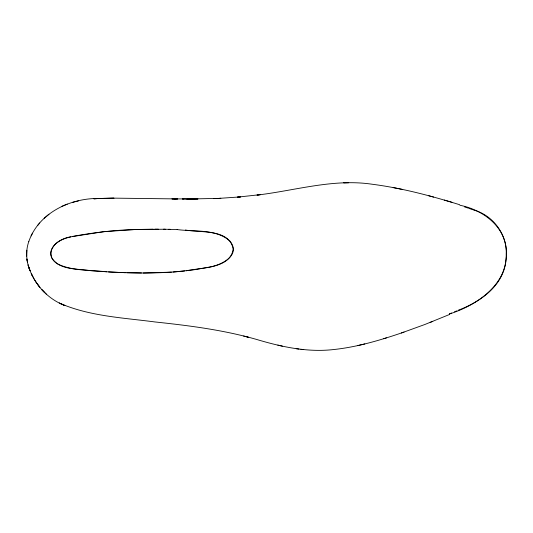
<?xml version="1.0" encoding="UTF-8"?>
<svg xmlns="http://www.w3.org/2000/svg" width="533" height="533" viewBox="0 0 533 533"><rect width="100%" height="100%" fill="white"/><g stroke="black" fill="none" stroke-linecap="round" stroke-linejoin="round"><path stroke-width="0.8" d="M28.802 241.549C25.417 251.043 26.25 261.63 30.081 270.851L29.042 267.986L31.327 273.749L34.325 279.419M26.857 250.27L26.69 256.146M28.795 241.569C38.729 212.767 70.516 197.936 99.484 198.449L93.955 198.829L99.484 198.449M31.087 235.939L32.52 233.174M39.735 222.954L37.716 225.379M44.166 218.343L48.976 214.213M458.107 310.293C480.34 301.905 503.638 285.775 505.984 260.057C509.421 237.918 494.93 215.499 473.131 209.882M61.988 206.271L67.298 204.086M449.692 314.41L424.854 324.497L401.369 332.998M454.516 311.812L456.674 310.899M449.426 313.904L451.611 313.011M432.15 321.639L432.783 321.379L430.151 322.425M449.399 313.99C476.029 305.582 507.05 285.175 506.21 254.088C507.469 228.097 483.891 209.975 459.932 205.265M404.067 332.079C381.222 339.894 357.896 346.983 333.798 349.528C307.688 352.58 281.631 346.91 256.726 339.481C223.52 329.947 189.162 325.596 154.896 321.945C122.743 317.701 89.297 316.282 59.27 303.024L64.866 305.569L61.995 304.336M383.713 338.708L386.432 337.869M78.484 200.908L72.828 202.293M364.825 343.925L357.476 345.637M70.716 236.879C60.969 238.144 47.037 246.626 51.854 258.099C60.122 270.564 77.452 268.439 90.423 270.651C121.731 273.076 153.304 274.282 184.598 270.984M206.984 267.466C219.036 266.233 241.915 256.253 230.003 241.143C215.918 228.577 194.672 231.968 177.156 229.563M207.004 267.506L192.64 270.011L173.118 272.03M72.368 236.579L104.148 231.622M186.197 270.797C201.021 267.473 230.349 268.805 233.221 249.011C229.217 228.584 200.748 233.034 185.424 229.996M106.02 231.535L133.33 229.663M171.406 272.143L143.264 273.009M174.278 198.896L177.729 198.922L171.939 198.896L197.976 198.942L186.537 199.049L220.742 198.343L217.664 198.469L240.689 196.884L237.305 197.163L260.657 194.605L257.006 195.091C295.095 190.627 333.192 178.502 371.834 184.191C401.742 188.029 431.004 195.811 459.746 204.759M213.606 198.636L220.742 198.343M135.162 229.59C117.013 229.963 98.951 231.995 81.056 234.94C70.149 236.759 55.039 238.871 51.108 251.056C49.529 257.013 54.033 262.542 59.323 264.794C74.207 271.004 90.95 270.091 106.76 271.783M133.33 229.616L136.988 229.516M135.162 229.543L165.277 229.23M136.994 229.483L153.131 229.17M104.668 198.356L98.978 198.456L114.009 198.229L103.435 198.396L113.203 198.129L175.377 198.896M154.883 229.163L158.354 229.17M183.505 198.936L182.326 198.929L185.784 198.956M141.465 272.943L127.007 272.696M163.544 229.21L177.176 229.563M168.701 229.297L170.407 229.343M125.248 272.696L108.545 271.937M300.918 349.315L303.703 349.608M296.168 348.709L298.94 349.075M402.555 189.468L393.167 187.576M282.39 346.164L277.826 345.098M243.561 336.03L248.318 337.222L246.952 336.876M433.602 197.077L428.845 195.798M444.349 200.075L451.897 202.293M464.576 206.931L468.254 208.13M468.96 208.383L472.465 209.622M62.068 304.376C49.496 298.826 39.122 288.759 32.773 276.614M44.159 292.077L41.974 289.772L46.458 294.263M37.936 284.855L39.902 287.36L36.111 282.224M34.352 279.459L36.077 282.17M348.702 182.692L343.698 182.759L348.702 182.692M32.726 276.54L31.327 273.749L32.726 276.54M29.015 267.919L28.116 264.988L29.015 267.919M27.436 262.036L26.943 259.085L27.436 262.036"/></g></svg>
